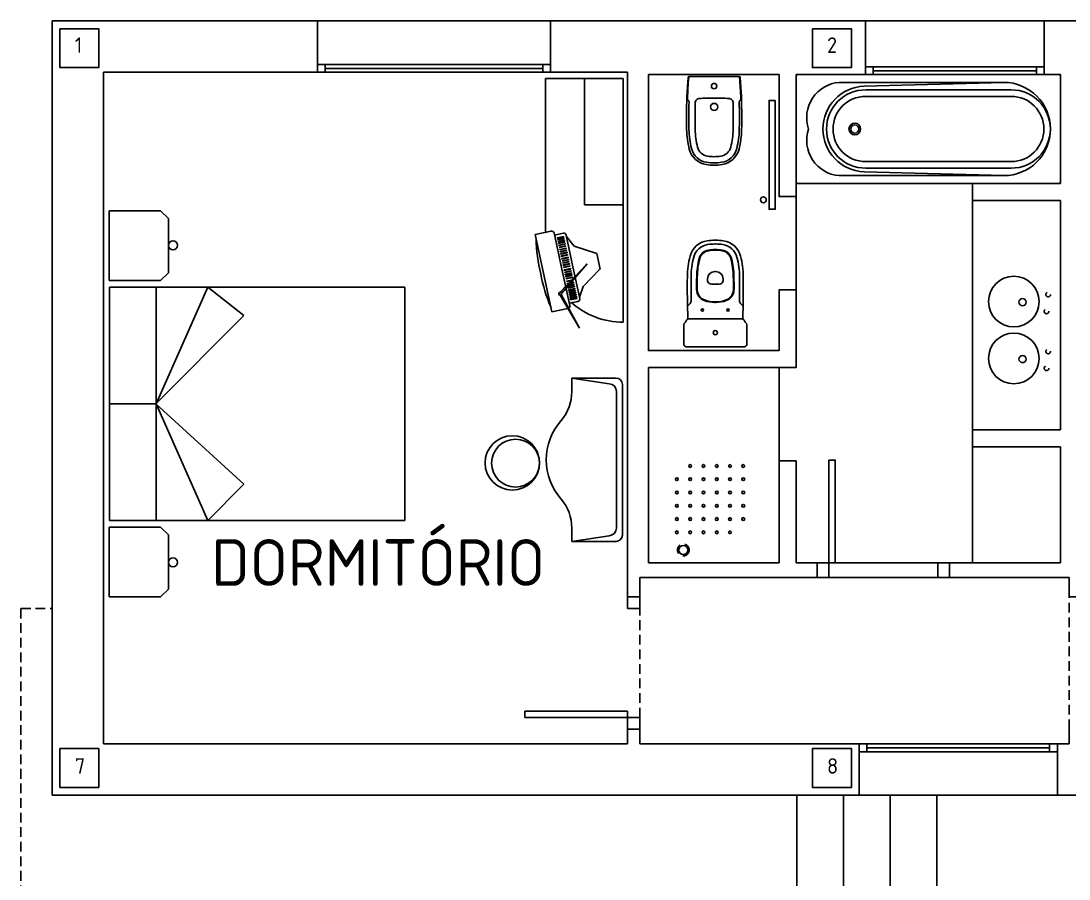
# Model space of a CAD drawing. Extents: x 37594 to 44658, y -15488 to -11373.
# Drawn here: x 41603 to 42277, y -11925 to -11373 of the extents above; entities that cross this region are included whole.
import ezdxf

# ---------------------------------------------------------------- set-up
doc = ezdxf.new("R2010")
doc.units = 0
doc.header["$LTSCALE"] = 25
doc.header["$MEASUREMENT"] = 0
doc.linetypes.add('HIDDEN', pattern=[0.375, 0.25, -0.125])
doc.linetypes.add('RAYITAS', pattern=[0.375, 0.25, -0.125])
doc.layers.get('0').update_dxf_attribs({"linetype": 'CONTINUOUS'})
for name, color, linetype in [('CARASFIJAS', 3, 'CONTINUOUS'), ('CARPINTERIA', 5, 'CONTINUOUS'), ('MUEBLES', 4, 'CONTINUOUS'), ('MUROS', 1, 'CONTINUOUS'), ('PAVIMENTOS', 4, 'CONTINUOUS'), ('PILARES', 2, 'CONTINUOUS'), ('PLANTA', 7, 'CONTINUOUS'), ('TEXTO', 10, 'CONTINUOUS'), ('TEXTOSPIL', 7, 'CONTINUOUS')]:
    doc.layers.add(name, color=color, linetype=linetype)
doc.styles.add('DIN', font='DIN')
doc.styles.add('FUTURA', font='din.shx', dxfattribs={"height": 30})

# ---------------------------------------------------------------- blocks, each defined once
blk = doc.blocks.new('TOCADOR')
for p, q in [((0.7899, 0.4701), (0.5487, 0.5062)), ((0.5487, 0.5062), (0.5487, 0.4206)), ((0.5487, -0.5438), (0.5487, -0.4582)), ((0.7899, -0.5076), (0.5487, -0.5438))]:
    blk.add_line(p, q)
at = {"linetype": 'ByBlock'}
for p, q in [((0.5487, 0.5062), (0.8337, 0.5062)), ((0.8352, 0.4207), (0.8352, -0.0188)), ((0.8737, 0.4662), (0.8737, -0.0188)), ((0.8352, -0.4583), (0.8352, -0.0188)), ((0.8737, -0.5038), (0.8737, -0.0188)), ((0.5487, -0.5438), (0.8337, -0.5438))]:
    blk.add_line(p, q, dxfattribs=at)
for centre, radius in [((0.166, 0.0013), 0.175), ((0.1869, 0.0028), 0.154)]:
    blk.add_circle(centre, radius)
for centre, start, end in [((0.8337, 0.4662), 0, 90), ((0.8337, -0.5038), 270, 0)]:
    blk.add_arc(centre, 0.04, start, end, dxfattribs=at)
for centre, radius, start, end in [((0.2628, 0.4206), 0.286, 319.24652, 0.00004), ((0.7857, 0.4207), 0.0495, 0, 85.15095), ((0.776, -0.0217), 0.3916, 139.24652, 179.57515), ((0.776, -0.0159), 0.3916, 180.42485, 220.75348), ((0.2628, -0.4582), 0.286, 359.99996, 40.75348), ((0.7857, -0.4583), 0.0495, 274.84905, 0)]:
    blk.add_arc(centre, radius, start, end)

msp = doc.modelspace()

# ---------------------------------------------------------------- linework, layer by layer
at = {"layer": 'CARASFIJAS'}
for p, q in [((41628.3, -11402.68), (41628.3, -11377.68)), ((41628.3, -11377.68), (41653.3, -11377.68)), ((42112.3, -11377.68), (42137.3, -11377.68)), ((42137.3, -11377.68), (42137.3, -11402.68)), ((41628.3, -11865.68), (41628.3, -11840.68)), ((42137.3, -11840.68), (42137.3, -11865.68)), ((41653.3, -11865.68), (41628.3, -11865.68)), ((42137.3, -11865.68), (42112.3, -11865.68))]:
    msp.add_line(p, q, dxfattribs=at)
at = {"layer": 'CARPINTERIA'}
for p, q in [((41793.89, -11400.68), (41943.89, -11400.68)), ((41798.89, -11405.68), (41798.89, -11400.68)), ((41938.89, -11403.18), (41798.89, -11403.18)), ((41938.89, -11405.68), (41938.89, -11400.68)), ((42146.34, -11402.18), (42261.34, -11402.18)), ((42151.34, -11407.18), (42151.34, -11402.18)), ((42256.34, -11407.18), (42256.34, -11402.18)), ((41793.89, -11405.68), (41943.89, -11405.68)), ((42146.34, -11407.18), (42261.34, -11407.18)), ((42256.34, -11404.68), (42151.34, -11404.68)), ((42122.91, -11721.18), (42122.91, -11655.18)), ((42122.91, -11655.18), (42126.91, -11655.18)), ((42126.91, -11721.18), (42126.91, -11655.18)), ((42115.41, -11721.18), (42122.91, -11721.18)), ((42122.91, -11721.18), (42122.91, -11730.68)), ((42122.91, -11721.18), (42126.91, -11721.18)), ((42192.91, -11721.18), (42192.91, -11730.68)), ((42192.91, -11721.18), (42200.41, -11721.18)), ((42115.41, -11730.68), (42122.91, -11730.68)), ((42192.91, -11730.68), (42200.41, -11730.68)), ((41993.3, -11750.68), (41993.3, -11743.18)), ((42001.3, -11750.68), (42001.3, -11743.18)), ((41993.3, -11750.68), (42001.3, -11750.68)), ((41927.3, -11820.68), (41927.3, -11816.68)), ((41993.3, -11816.68), (41927.3, -11816.68)), ((41993.3, -11820.68), (41927.3, -11820.68)), ((41993.3, -11820.68), (41993.3, -11816.68)), ((41993.3, -11828.18), (41993.3, -11820.68)), ((41993.3, -11820.68), (42001.3, -11820.68)), ((42001.3, -11828.18), (42001.3, -11820.68)), ((42269.84, -11837.68), (42142.3, -11837.68)), ((42147.3, -11837.68), (42147.3, -11842.68)), ((42147.3, -11840.18), (42264.84, -11840.18)), ((42264.84, -11837.68), (42264.84, -11842.68)), ((42269.84, -11842.68), (42142.3, -11842.68))]:
    msp.add_line(p, q, dxfattribs=at)
msp.add_lwpolyline([(42088.39, -11423.82), (42084.39, -11423.82), (42084.39, -11493.82), (42088.39, -11493.82)], close=True, dxfattribs=at)
msp.add_circle((42080.74, -11487.69), 1.88, dxfattribs=at)
at = {"layer": 'MUEBLES'}
for p, q in [((41990.62, -11409.62), (41940.62, -11409.62)), ((41940.62, -11409.62), (41940.62, -11508.57)), ((41965.62, -11409.62), (41965.62, -11490.88)), ((41990.62, -11409.62), (41990.62, -11566.49)), ((41965.62, -11490.88), (41990.62, -11490.88)), ((41660.11, -11494.72), (41693.11, -11494.72)), ((41660.11, -11494.72), (41660.11, -11539.72)), ((41698.11, -11499.72), (41693.11, -11494.72)), ((41698.11, -11499.72), (41698.11, -11534.72)), ((41944.21, -11507.79), (41934.01, -11510)), ((41934.01, -11510), (41939.4, -11534.91)), ((41951.18, -11532.36), (41946.13, -11509.03)), ((41946.44, -11510.46), (41951.99, -11509.26)), ((41952.33, -11511.26), (41948.18, -11512.16)), ((41948.25, -11512.49), (41952.34, -11511.6)), ((41952.34, -11511.6), (41952.26, -11511.22)), ((41953.91, -11510.5), (41958.3, -11530.82)), ((41959.14, -11517.48), (41954.1, -11511.39)), ((41948.18, -11512.16), (41948.25, -11512.49)), ((41952.55, -11512.3), (41948.41, -11513.2)), ((41948.41, -11513.2), (41948.48, -11513.52)), ((41948.48, -11513.52), (41952.57, -11512.64)), ((41952.82, -11513.55), (41948.68, -11514.45)), ((41948.68, -11514.45), (41948.75, -11514.78)), ((41948.75, -11514.78), (41952.84, -11513.89)), ((41953.07, -11514.7), (41948.92, -11515.59)), ((41948.92, -11515.59), (41949, -11515.92)), ((41949, -11515.92), (41953.08, -11515.04)), ((41953.34, -11515.95), (41949.2, -11516.85)), ((41949.2, -11516.85), (41949.27, -11517.17)), ((41949.27, -11517.17), (41953.35, -11516.29)), ((41953.62, -11517.26), (41949.48, -11518.16)), ((41949.48, -11518.16), (41949.55, -11518.48)), ((41949.55, -11518.48), (41953.64, -11517.6)), ((41952.57, -11512.64), (41952.48, -11512.26)), ((41952.84, -11513.89), (41952.75, -11513.51)), ((41953.08, -11515.04), (41953, -11514.66)), ((41953.35, -11516.29), (41953.27, -11515.91)), ((41953.64, -11517.6), (41953.56, -11517.22)), ((41973.67, -11522.34), (41959.14, -11517.48)), ((41953.94, -11518.73), (41949.8, -11519.63)), ((41949.8, -11519.63), (41949.87, -11519.96)), ((41949.87, -11519.96), (41953.96, -11519.07)), ((41954.22, -11520.04), (41950.08, -11520.94)), ((41950.08, -11520.94), (41950.15, -11521.26)), ((41950.15, -11521.26), (41954.24, -11520.38)), ((41954.52, -11521.4), (41950.37, -11522.3)), ((41950.37, -11522.3), (41950.44, -11522.63)), ((41950.44, -11522.63), (41954.53, -11521.74)), ((41954.85, -11522.93), (41950.7, -11523.83)), ((41950.7, -11523.83), (41950.77, -11524.15)), ((41950.77, -11524.15), (41954.86, -11523.27)), ((41955.21, -11524.62), (41951.07, -11525.52)), ((41951.14, -11525.84), (41955.23, -11524.96)), ((41953.96, -11519.07), (41953.87, -11518.69)), ((41954.24, -11520.38), (41954.16, -11520)), ((41954.53, -11521.74), (41954.45, -11521.36)), ((41954.86, -11523.27), (41954.78, -11522.89)), ((41955.23, -11524.96), (41955.15, -11524.58)), ((41974.74, -11527.27), (41973.67, -11522.34)), ((41967.34, -11528.87), (41949.97, -11547.2)), ((41950.91, -11547.88), (41967.34, -11528.87)), ((41951.07, -11525.52), (41951.14, -11525.84)), ((41955.52, -11526.04), (41951.38, -11526.93)), ((41951.38, -11526.93), (41951.45, -11527.26)), ((41951.45, -11527.26), (41955.53, -11526.38)), ((41955.8, -11527.35), (41951.66, -11528.24)), ((41951.66, -11528.24), (41951.73, -11528.57)), ((41951.73, -11528.57), (41955.82, -11527.69)), ((41956.1, -11528.71), (41951.95, -11529.6)), ((41951.95, -11529.6), (41952.02, -11529.93)), ((41952.02, -11529.93), (41956.11, -11529.05)), ((41956.4, -11530.13), (41952.26, -11531.02)), ((41952.26, -11531.02), (41952.33, -11531.35)), ((41952.33, -11531.35), (41956.42, -11530.47)), ((41952.64, -11532.8), (41956.73, -11531.92)), ((41955.53, -11526.38), (41955.45, -11526)), ((41955.82, -11527.69), (41955.73, -11527.3)), ((41956.11, -11529.05), (41956.03, -11528.67)), ((41956.42, -11530.47), (41956.34, -11530.08)), ((41956.73, -11531.92), (41956.81, -11532.3)), ((41962.69, -11551.14), (41958.3, -11530.82)), ((41974.78, -11527.44), (41975.84, -11532.37)), ((41698.11, -11534.72), (41693.11, -11539.72)), ((41944.78, -11559.81), (41939.4, -11534.91)), ((41951.18, -11532.36), (41956.22, -11555.69)), ((41952.71, -11533.13), (41952.64, -11532.8)), ((41956.86, -11532.24), (41952.71, -11533.13)), ((41952.95, -11534.22), (41957.04, -11533.34)), ((41953.02, -11534.55), (41952.95, -11534.22)), ((41957.16, -11533.65), (41953.02, -11534.55)), ((41953.24, -11535.58), (41957.33, -11534.7)), ((41953.32, -11535.91), (41953.24, -11535.58)), ((41957.46, -11535.02), (41953.32, -11535.91)), ((41953.53, -11536.89), (41957.62, -11536.01)), ((41953.6, -11537.22), (41953.53, -11536.89)), ((41957.74, -11536.32), (41953.6, -11537.22)), ((41953.83, -11538.31), (41957.92, -11537.43)), ((41953.9, -11538.64), (41953.83, -11538.31)), ((41958.05, -11537.74), (41953.9, -11538.64)), ((41957.04, -11533.34), (41957.12, -11533.72)), ((41957.33, -11534.7), (41957.42, -11535.08)), ((41957.62, -11536.01), (41957.7, -11536.39)), ((41957.92, -11537.43), (41958, -11537.81)), ((41975.8, -11532.2), (41964.74, -11543.4)), ((41660.11, -11539.72), (41693.11, -11539.72)), ((41850.26, -11543.96), (41660.26, -11543.96)), ((41660.26, -11543.96), (41660.26, -11618.96)), ((41690.26, -11543.96), (41690.26, -11618.96)), ((41690.26, -11618.96), (41723.4, -11543.96)), ((41723.4, -11543.96), (41746.67, -11562.23)), ((41850.26, -11618.96), (41850.26, -11543.96)), ((41954.2, -11540), (41957.46, -11539.3)), ((41954.27, -11540.33), (41954.2, -11540)), ((41957.05, -11539.73), (41954.27, -11540.33)), ((41954.53, -11541.53), (41955.56, -11541.3)), ((41954.6, -11541.85), (41954.53, -11541.53)), ((41955.15, -11541.73), (41954.6, -11541.85)), ((41959.04, -11542.32), (41954.95, -11543.2)), ((41955.11, -11544.2), (41959.19, -11543.31)), ((41955.18, -11544.53), (41955.11, -11544.2)), ((41959.32, -11543.63), (41955.18, -11544.53)), ((41955.31, -11542.78), (41958.91, -11542.01)), ((41955.42, -11545.67), (41959.51, -11544.79)), ((41959.64, -11545.1), (41955.49, -11546)), ((41958.74, -11540.96), (41956.46, -11541.45)), ((41956.83, -11541.03), (41958.62, -11540.64)), ((41958.41, -11539.43), (41958.16, -11539.49)), ((41958.33, -11539.3), (41958.37, -11539.5)), ((41958.62, -11540.64), (41958.7, -11541.02)), ((41958.91, -11542.01), (41958.99, -11542.39)), ((41959.19, -11543.31), (41959.28, -11543.7)), ((41959.51, -11544.79), (41959.6, -11545.17)), ((41964.74, -11543.4), (41962.5, -11550.26)), ((41950.02, -11549.01), (41962.53, -11570.3)), ((41962.53, -11570.3), (41950.79, -11548.61)), ((41955.49, -11546), (41955.42, -11545.67)), ((41955.71, -11546.98), (41959.8, -11546.09)), ((41955.78, -11547.31), (41955.71, -11546.98)), ((41959.92, -11546.41), (41955.78, -11547.31)), ((41955.98, -11548.23), (41960.07, -11547.35)), ((41956.05, -11548.56), (41955.98, -11548.23)), ((41960.19, -11547.66), (41956.05, -11548.56)), ((41956.23, -11549.38), (41960.31, -11548.49)), ((41956.3, -11549.7), (41956.23, -11549.38)), ((41960.44, -11548.81), (41956.3, -11549.7)), ((41956.5, -11550.63), (41960.58, -11549.75)), ((41956.57, -11550.96), (41956.5, -11550.63)), ((41960.71, -11550.06), (41956.57, -11550.96)), ((41956.72, -11551.67), (41960.81, -11550.78)), ((41956.79, -11551.99), (41956.72, -11551.67)), ((41960.93, -11551.1), (41956.79, -11551.99)), ((41959.8, -11546.09), (41959.88, -11546.48)), ((41960.07, -11547.35), (41960.15, -11547.73)), ((41960.31, -11548.49), (41960.4, -11548.88)), ((41960.58, -11549.75), (41960.67, -11550.13)), ((41960.81, -11550.78), (41960.89, -11551.16)), ((41954.98, -11557.61), (41944.78, -11559.81)), ((41955.91, -11554.26), (41961.45, -11553.06)), ((41689.95, -11618.95), (41746.67, -11562.23)), ((41660.26, -11618.96), (41690.26, -11618.96)), ((41660.26, -11693.96), (41660.26, -11618.96)), ((41689.95, -11618.97), (41746.67, -11670.68)), ((41690.26, -11693.96), (41690.26, -11618.96)), ((41690.26, -11618.96), (41690.26, -11618.96)), ((41690.26, -11618.96), (41690.26, -11618.96)), ((41690.26, -11618.96), (41690.26, -11618.96)), ((41690.26, -11618.96), (41723.4, -11693.96)), ((41690.26, -11618.96), (41690.26, -11618.96)), ((41690.26, -11618.96), (41690.26, -11618.96)), ((41690.26, -11618.96), (41690.26, -11618.96)), ((41850.26, -11618.96), (41850.26, -11693.96)), ((41723.4, -11693.96), (41746.67, -11670.68)), ((41660.11, -11698.19), (41693.11, -11698.19)), ((41660.11, -11743.19), (41660.11, -11698.19)), ((41850.26, -11693.96), (41660.26, -11693.96)), ((41698.11, -11703.19), (41693.11, -11698.19)), ((41698.11, -11738.19), (41698.11, -11703.19)), ((41698.11, -11738.19), (41693.11, -11743.19)), ((41660.11, -11743.19), (41693.11, -11743.19))]:
    msp.add_line(p, q, dxfattribs=at)
for centre, radius in [((41701.02, -11516.98), 2.92), ((41950.03, -11548.11), 0.907), ((41701.02, -11720.93), 2.92)]:
    msp.add_circle(centre, radius, dxfattribs=at)
for centre, radius, start, end in [((41944.55, -11509.37), 1.62, 12.19435, 102.19435), ((41952.33, -11510.85), 1.62, 12.19435, 102.19435), ((42036.17, -11510.87), 101.56, 181.11887, 193.8918), ((42037.46, -11516.83), 101.56, 190.4969, 203.26983), ((41961.11, -11551.48), 1.62, 282.19435, 12.19435), ((41954.64, -11556.03), 1.62, 282.19435, 12.19435), ((41990.62, -11516.49), 50, 228.46834, 270)]:
    msp.add_arc(centre, radius, start, end, dxfattribs=at)
at = {"layer": 'MUROS'}
for p, q in [((41623.3, -11372.68), (41793.89, -11372.68)), ((41623.3, -11372.68), (41623.3, -11870.68)), ((41793.89, -11405.68), (41793.89, -11372.68)), ((41943.89, -11372.68), (42146.34, -11372.68)), ((41943.89, -11405.68), (41943.89, -11372.68)), ((42146.34, -11407.18), (42146.34, -11372.68)), ((42261.34, -11372.68), (42737.8, -11372.68)), ((42261.34, -11407.18), (42261.34, -11372.68)), ((41656.3, -11405.68), (41793.89, -11405.68)), ((41656.3, -11405.68), (41656.3, -11837.68)), ((41943.89, -11405.68), (41993.3, -11405.68)), ((41993.3, -11405.68), (41993.3, -11743.18)), ((42006.8, -11407.18), (42090.8, -11407.18)), ((42006.8, -11407.18), (42006.8, -11584.68)), ((42090.8, -11485.68), (42090.8, -11407.18)), ((42101.8, -11407.18), (42146.34, -11407.18)), ((42101.8, -11485.68), (42101.8, -11407.18)), ((42261.34, -11407.18), (42271.8, -11407.18)), ((42271.8, -11407.18), (42271.8, -11477.18)), ((42271.8, -11477.18), (42215.3, -11477.18)), ((42215.3, -11477.18), (42215.3, -11488.18)), ((42101.8, -11485.68), (42090.8, -11485.68)), ((42271.8, -11488.18), (42215.3, -11488.18)), ((42271.8, -11488.18), (42271.8, -11635.68)), ((42090.8, -11545.68), (42101.8, -11545.68)), ((42090.8, -11584.68), (42090.8, -11545.68)), ((42101.8, -11595.68), (42101.8, -11545.68)), ((42090.8, -11584.68), (42006.8, -11584.68)), ((42006.8, -11595.68), (42006.8, -11721.18)), ((42101.8, -11595.68), (42006.8, -11595.68)), ((42215.3, -11635.68), (42215.3, -11646.68)), ((42271.8, -11635.68), (42215.3, -11635.68)), ((42271.8, -11646.68), (42215.3, -11646.68)), ((42271.8, -11646.68), (42271.8, -11721.18)), ((42090.8, -11721.18), (42090.8, -11655.68)), ((42101.8, -11655.68), (42090.8, -11655.68)), ((42101.8, -11721.18), (42101.8, -11655.68)), ((42006.8, -11721.18), (42090.8, -11721.18)), ((42101.8, -11721.18), (42115.41, -11721.18)), ((42115.41, -11721.18), (42115.41, -11730.68)), ((42200.41, -11721.18), (42271.8, -11721.18)), ((42200.41, -11721.18), (42200.41, -11730.68)), ((42001.3, -11743.18), (42001.3, -11730.68)), ((42001.3, -11730.68), (42115.41, -11730.68)), ((42200.41, -11730.68), (42277.3, -11730.68)), ((42277.3, -11743.18), (42277.3, -11730.68)), ((41993.3, -11743.18), (42001.3, -11743.18)), ((42277.3, -11743.18), (42285.3, -11743.18)), ((41993.3, -11828.18), (42001.3, -11828.18)), ((41993.3, -11828.18), (41993.3, -11837.68)), ((42001.3, -11828.18), (42001.3, -11837.68)), ((42277.3, -11828.18), (42277.3, -11837.68)), ((41656.3, -11837.68), (41993.3, -11837.68)), ((42001.3, -11837.68), (42142.3, -11837.68)), ((42142.3, -11837.68), (42142.3, -11870.68)), ((42269.84, -11837.68), (42277.3, -11837.68)), ((42269.84, -11837.68), (42269.84, -11870.68)), ((41623.3, -11870.68), (42142.3, -11870.68)), ((42269.84, -11870.68), (42292.76, -11870.68))]:
    msp.add_line(p, q, dxfattribs=at)
at = {"layer": 'PAVIMENTOS'}
msp.add_lwpolyline([(42006.8, -11407.18), (42090.8, -11407.18), (42090.8, -11485.68), (42101.8, -11485.68), (42101.8, -11477.18), (42215.3, -11477.18), (42215.3, -11721.18), (42126.91, -11721.18), (42126.91, -11655.18), (42122.91, -11655.18), (42122.91, -11721.18), (42101.8, -11721.18), (42101.8, -11655.68), (42090.8, -11655.68), (42090.8, -11595.68), (42101.8, -11595.68), (42101.8, -11545.68), (42090.8, -11545.68), (42090.8, -11584.68), (42006.8, -11584.68)], close=True, dxfattribs=at)
at = {"layer": 'PILARES'}
for points in [[(41628.3, -11377.68), (41653.3, -11377.68), (41653.3, -11402.68), (41628.3, -11402.68)], [(42112.3, -11377.68), (42137.3, -11377.68), (42137.3, -11402.68), (42112.3, -11402.68)], [(41628.3, -11840.68), (41653.3, -11840.68), (41653.3, -11865.68), (41628.3, -11865.68)], [(42112.3, -11840.68), (42137.3, -11840.68), (42137.3, -11865.68), (42112.3, -11865.68)]]:
    msp.add_lwpolyline(points, close=True, dxfattribs=at)
at = {"layer": 'PLANTA'}
for p, q in [((41793.89, -11372.68), (41943.89, -11372.68)), ((42146.34, -11372.68), (42261.34, -11372.68)), ((42129.52, -11412.18), (42235.3, -11412.18)), ((42235.3, -11412.18), (42145.46, -11414.7)), ((42146.52, -11416.98), (42216.1, -11416.98)), ((42240.1, -11416.98), (42190.8, -11416.98)), ((42240.1, -11421.18), (42146.52, -11421.18)), ((42240.1, -11463.18), (42146.52, -11463.18)), ((42235.3, -11472.18), (42145.46, -11469.66)), ((42146.52, -11467.38), (42216.1, -11467.38)), ((42240.1, -11467.38), (42190.8, -11467.38)), ((42129.52, -11472.18), (42235.3, -11472.18)), ((42215.3, -11477.18), (42215.3, -11477.18)), ((42101.8, -11485.68), (42101.8, -11545.68)), ((42215.3, -11635.68), (42215.3, -11488.18)), ((42044.87, -11538.53), (42044.87, -11539.8)), ((42054.77, -11538.53), (42054.77, -11539.8)), ((42033.68, -11554.33), (42031.93, -11556.08)), ((42065.96, -11554.33), (42067.71, -11556.08)), ((42033.17, -11564.23), (42049.57, -11564.23)), ((42049.82, -11564.23), (42049.57, -11564.23)), ((42049.82, -11564.23), (42050.07, -11564.23)), ((42066.47, -11564.23), (42050.07, -11564.23)), ((42090.8, -11655.68), (42090.8, -11595.68)), ((42215.3, -11721.18), (42215.3, -11646.68)), ((42122.91, -11730.68), (42192.91, -11730.68)), ((42102.3, -11870.68), (42102.3, -12175.68)), ((42132.3, -11870.68), (42132.3, -12130.68)), ((42142.3, -11870.68), (42269.84, -11870.68)), ((42162.3, -11870.68), (42162.3, -12130.68)), ((42192.3, -11870.68), (42192.3, -12130.68))]:
    msp.add_line(p, q, dxfattribs=at)
at = {"layer": 'PLANTA', "linetype": 'RAYITAS'}
for p, q in [((42277.3, -11828.18), (42277.3, -11743.18)), ((41603.3, -11750.68), (41623.3, -11750.68)), ((41603.3, -11750.68), (41603.3, -11990.68)), ((42001.3, -11820.68), (42001.3, -11750.68))]:
    msp.add_line(p, q, dxfattribs=at)
at = {"layer": 'PLANTA'}
for points in [[(42044.02, -11465.09, -0.300928), (42033.08, -11455.14, -0.058225), (42031.39, -11442.48, -0.00396), (42031.33, -11433.77, -0.020647), (42032.32, -11409.03, -0.390555), (42032.92, -11408.48), (42049.08, -11408.48), (42065.23, -11408.48, -0.390555), (42065.83, -11409.03, -0.020647), (42066.82, -11433.77, -0.00396), (42066.76, -11442.48, -0.058225), (42065.07, -11455.14, -0.300928), (42054.13, -11465.09, -0.076714)], [(42270.6, -11407.18), (42103, -11407.18, 0.414214), (42101.8, -11408.38), (42101.8, -11475.98, 0.414214), (42103, -11477.18), (42270.6, -11477.18, 0.414214), (42271.8, -11475.98), (42271.8, -11408.38, 0.414214)], [(42031.84, -11537.12, 0.012417), (42032.18, -11564.43, 0.223559), (42030.77, -11566.03, -0.171147), (42030.38, -11566.57, 0.244989), (42029.57, -11568.13), (42029.57, -11580.4, 0.272552), (42030.6, -11582.15, 0.108584), (42030.94, -11582.23), (42049.57, -11582.23), (42049.82, -11582.23), (42050.07, -11582.23), (42068.71, -11582.23, 0.108584), (42069.04, -11582.15, 0.272552), (42070.07, -11580.4), (42070.07, -11568.13, 0.244989), (42069.26, -11566.57, -0.171147), (42068.87, -11566.03, 0.223559), (42067.46, -11564.43, 0.012417), (42067.8, -11537.12, 0.060418), (42066.05, -11523.99, 0.299274), (42055.13, -11514.12, 0.038487), (42050.07, -11513.73, 0.001894), (42049.82, -11513.73, 0.001894), (42049.57, -11513.73, 0.038487), (42044.51, -11514.12, 0.299274), (42033.6, -11523.99, 0.060418)]]:
    msp.add_lwpolyline(points, format="xyb", close=True, dxfattribs=at)
for points in [[(42033.17, -11564.23, 0.102359), (42032.18, -11564.43)], [(42066.47, -11564.23, -0.102359), (42067.46, -11564.43)]]:
    msp.add_lwpolyline(points, format="xyb", dxfattribs=at)
for centre, radius in [((42139.52, -11442.18), 3.75), ((42139.52, -11442.18), 2.6), ((42241.8, -11553.18), 16.28), ((42247.39, -11553.57), 2.3), ((42041.57, -11558.63), 0.75), ((42058.07, -11558.63), 0.75), ((42049.82, -11573.2), 1.35), ((42049.82, -11573.2), 1.35), ((42241.8, -11589.76), 16.28), ((42247.39, -11590.15), 2.3), ((42033.68, -11658.92), 0.889), ((42042.22, -11658.92), 0.889), ((42050.75, -11658.92), 0.889), ((42059.28, -11658.92), 0.889), ((42067.82, -11658.92), 0.889), ((42025.15, -11667.45), 0.889), ((42033.68, -11667.45), 0.889), ((42042.22, -11667.45), 0.889), ((42050.75, -11667.45), 0.889), ((42059.28, -11667.45), 0.889), ((42067.82, -11667.45), 0.889), ((42025.15, -11675.99), 0.889), ((42033.68, -11675.99), 0.889), ((42042.22, -11675.99), 0.889), ((42050.75, -11675.99), 0.889), ((42059.28, -11675.99), 0.889), ((42067.82, -11675.99), 0.889), ((42025.15, -11684.52), 0.889), ((42033.68, -11684.52), 0.889), ((42042.22, -11684.52), 0.889), ((42050.75, -11684.52), 0.889), ((42059.28, -11684.52), 0.889), ((42067.82, -11684.52), 0.889), ((42025.15, -11693.05), 0.889), ((42033.68, -11693.05), 0.889), ((42042.22, -11693.05), 0.889), ((42050.75, -11693.05), 0.889), ((42059.28, -11693.05), 0.889), ((42067.82, -11693.05), 0.889), ((42025.15, -11701.59), 0.889), ((42033.68, -11701.59), 0.889), ((42042.22, -11701.59), 0.889), ((42050.75, -11701.59), 0.889), ((42059.28, -11701.59), 0.889), ((42029.24, -11712.98), 2.9)]:
    msp.add_circle(centre, radius, dxfattribs=at)
at = {"layer": 'PLANTA', "linetype": 'RAYITAS'}
for centre in [(42263.9, -11548.63), (42262.82, -11559.48), (42263.9, -11585.21), (42262.82, -11596.06)]:
    msp.add_circle(centre, 1.5, dxfattribs=at)
at = {"layer": 'PLANTA', "linetype": 'HIDDEN'}
msp.add_circle((42029.24, -11712.98), 3.75, dxfattribs=at)
at = {"layer": 'PLANTA'}
for centre, radius, start, end in [((42331.33, -11433.43), 299.6, 175.3336, 177.89633), ((42033.32, -11409.08), 0.6, 90, 178.44836), ((42064.83, -11409.08), 0.6, 1.55164, 90), ((41766.82, -11433.43), 299.6, 2.10367, 4.6664), ((42049.07, -11414.58), 1.75, 90, 270), ((42049.07, -11414.58), 1.75, 270, 90), ((42131.31, -11434.84), 22.73, 94.51732, 198.84312), ((42146.52, -11442.18), 27.5, 92.21854, 180), ((42146.52, -11442.18), 25.2, 90, 180), ((42235.3, -11442.18), 30, 0, 90), ((42240.1, -11442.18), 25.2, 0, 90), ((42032.78, -11422.47), 1.25, 177.89632, 241.10966), ((42033.13, -11422.76), 1.25, 164.86268, 219.74517), ((42031.45, -11424.87), 1.5, 356.73037, 61.10966), ((42039.85, -11425.54), 3, 90, 182.52621), ((42049.08, -11582.94), 160.67, 90, 93.42109), ((42049.08, -11582.28), 160, 86.57176, 90), ((42058.3, -11425.54), 3, 357.47379, 90), ((42066.7, -11424.87), 1.5, 118.89034, 183.26963), ((42065.37, -11422.47), 1.25, 298.89034, 2.10368), ((42065.02, -11422.76), 1.25, 320.25483, 15.13732), ((42146.52, -11442.18), 21, 90, 180), ((42240.1, -11442.18), 21, 0, 90), ((42331.33, -11433.43), 298.5, 178.35697, 180.06491), ((41896.88, -11428.46), 140, 358.43354, 1.20068), ((42049.07, -11427.98), 2.3, 90, 270), ((42049.07, -11427.98), 2.3, 270, 90), ((42201.27, -11428.46), 140, 178.79932, 181.56646), ((41766.82, -11433.43), 298.5, 359.93509, 1.64303), ((42581.33, -11433.77), 548.5, 179.84422, 180.90765), ((42581.33, -11433.77), 544.5, 179.84422, 180.90765), ((41516.82, -11433.77), 544.5, 359.09235, 0.15578), ((41516.82, -11433.77), 548.5, 359.09235, 0.15578), ((42086.39, -11441.61), 53.5, 180.90765, 194.2367), ((42086.39, -11441.61), 49.5, 180.90765, 194.2367), ((42011.76, -11441.61), 49.5, 345.7633, 359.09235), ((42011.76, -11441.61), 53.5, 345.7633, 359.09235), ((42131.31, -11449.52), 22.73, 161.15688, 265.48268), ((42146.52, -11442.18), 27.5, 180, 267.78146), ((42146.52, -11442.18), 25.2, 180, 270), ((42146.52, -11442.18), 21, 180, 270), ((42235.3, -11442.18), 30, 270, 360), ((42240.1, -11442.18), 25.2, 270, 360), ((42240.1, -11442.18), 21, 270, 360), ((42046.07, -11451.84), 11.9, 194.2367, 261.2287), ((42046.07, -11451.84), 7.9, 194.2367, 261.2287), ((42052.09, -11451.84), 7.9, 278.7713, 345.7633), ((42052.09, -11451.84), 11.9, 278.7713, 345.7633), ((42049.08, -11432.22), 31.76, 261.23181, 270.00005), ((42049.08, -11432.22), 27.76, 261.23704, 270.00006), ((42049.08, -11432.48), 27.5, 270, 278.80437), ((42049.08, -11432.48), 31.5, 270, 278.80437), ((42046.57, -11527.36), 11, 98.81618, 165.46052), ((42049.57, -11546.73), 30.6, 90, 98.81618), ((42049.57, -11546.73), 30.6, 89.53189, 90), ((42050.07, -11546.73), 30.6, 90, 90.46811), ((42050.07, -11546.73), 30.6, 81.18382, 90), ((42053.07, -11527.36), 11, 14.53948, 81.18382), ((42086.83, -11537.8), 52.6, 165.46051, 179.29054), ((42046.57, -11527.36), 7.4, 98.81618, 165.46052), ((42046.57, -11527.36), 7, 98.81618, 165.46052), ((42049.57, -11546.73), 27, 90, 98.81618), ((42049.57, -11546.73), 26.6, 90, 98.81618), ((42049.57, -11546.73), 27, 89.46948, 90), ((42049.57, -11546.73), 26.6, 89.4615, 90), ((42050.07, -11546.73), 27, 90, 90.53052), ((42050.07, -11546.73), 26.6, 90, 90.5385), ((42050.07, -11546.73), 27, 81.18382, 90), ((42050.07, -11546.73), 26.6, 81.18382, 90), ((42053.07, -11527.36), 7, 14.53948, 81.18382), ((42053.07, -11527.36), 7.4, 14.53948, 81.18382), ((42012.81, -11537.8), 52.6, 0.70946, 14.53949), ((42086.83, -11537.8), 49, 165.46051, 179.29054), ((42086.83, -11537.8), 48.6, 165.46051, 179.29054), ((42012.81, -11537.8), 48.6, 0.70946, 14.53949), ((42012.81, -11537.8), 49, 0.70946, 14.53949), ((42581.8, -11543.93), 547.6, 179.29054, 180.93637), ((42581.8, -11543.93), 544, 179.29054, 180.1648), ((42581.8, -11543.93), 543.6, 179.29054, 180.1648), ((42049.57, -11538.53), 4.7, 90, 180), ((42049.57, -11538.53), 4.7, 86.95091, 90), ((42050.07, -11538.53), 4.7, 90, 93.04909), ((42050.07, -11538.53), 4.7, 360, 90), ((41517.85, -11543.93), 543.6, 359.8352, 0.70946), ((41517.85, -11543.93), 544, 359.8352, 0.70946), ((41517.85, -11543.93), 547.6, 359.06363, 0.70946), ((42045.3, -11545.47), 7.5, 180.1648, 250.01601), ((42045.3, -11545.47), 7.1, 180.1648, 250.01601), ((42046.87, -11539.8), 2, 180, 260.28485), ((42049.57, -11524.03), 18, 260.28485, 270), ((42049.57, -11524.03), 18, 270, 270.7958), ((42050.07, -11524.03), 18, 269.2042, 270), ((42050.07, -11524.03), 18, 270, 279.71515), ((42052.77, -11539.8), 2, 279.71515, 0), ((42054.34, -11545.47), 7.1, 289.98399, 359.8352), ((42054.34, -11545.47), 7.5, 289.98399, 359.8352), ((42049.57, -11533.73), 19.6, 250.01601, 270), ((42050.07, -11533.73), 19.6, 270, 289.98399), ((42032.27, -11552.91), 2, 315, 0.93637), ((42049.57, -11533.73), 20, 250.01601, 270), ((42049.57, -11533.73), 19.6, 270, 270.73083), ((42049.57, -11533.73), 20, 270, 270.71622), ((42050.07, -11533.73), 19.6, 269.26917, 270), ((42050.07, -11533.73), 20, 269.28378, 270), ((42050.07, -11533.73), 20, 270, 289.98399), ((42067.37, -11552.91), 2, 179.06363, 225)]:
    msp.add_arc(centre, radius, start, end, dxfattribs=at)

# ---------------------------------------------------------------- block references
at = {"layer": 'MUEBLES', "xscale": -100, "yscale": 100, "zscale": 100, "rotation": 180}
msp.add_blockref('TOCADOR', (41902.68, -11656.81), dxfattribs=at)

# ---------------------------------------------------------------- texts
at = {"layer": 'TEXTO', "color": 0, "style": 'FUTURA'}
msp.add_text('DORMITÓRIO', height=30, dxfattribs=at).set_placement((41725.74, -11736.01))
at = {"layer": 'TEXTOSPIL', "style": 'DIN'}
for s, p in [('1', (41637.92, -11393.22)), ('2', (42121.64, -11393.22)), ('7', (41637.92, -11856.88)), ('8', (42121.64, -11856.88))]:
    msp.add_text(s, height=10, dxfattribs=at).set_placement(p)

doc.saveas('drawing.dxf')
